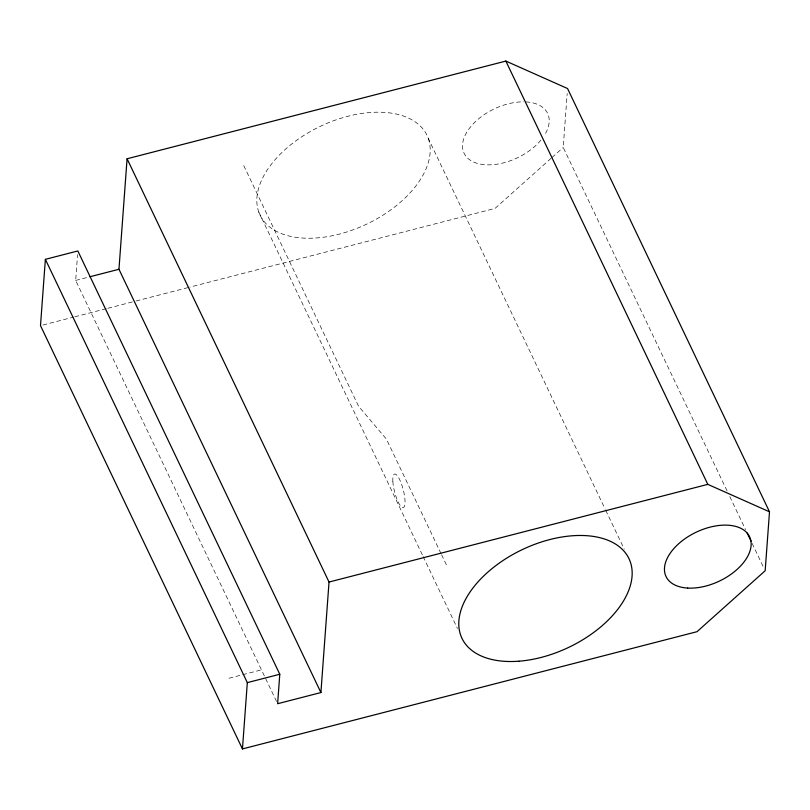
<?xml version="1.0" encoding="UTF-8"?>
<svg xmlns="http://www.w3.org/2000/svg" width="810" height="810" viewBox="0 0 810 810"><rect width="100%" height="100%" fill="white"/><g stroke="black" fill="none" stroke-linecap="round" stroke-linejoin="round"><path stroke-width="0.61" stroke-dasharray="4.05 3.04" d="M276.544 701.46L75.674 280.432L77.568 254.654M727.066 490.88L563.223 147.46L567.182 93.545M551.083 158.315L495.042 208.413L189.975 287.094M552.015 157.484L563.223 147.46M75.674 280.432L87.693 277.334M42.95 325.012L73.578 317.115M74.803 316.801L106.657 308.58M107.882 308.266L134.835 301.31M136.06 300.996L188.75 287.408M228.997 678.233L261.468 669.86M729.79 496.591L745.575 529.669M752.105 543.368L763.536 567.324M428.277 138.399A92.512 54.108 -25.5 0 1 316.933 237.927A92.512 54.108 -25.5 0 1 285.363 149.334A92.512 54.108 -25.5 0 1 428.277 138.399L605.192 509.196M605.728 510.33L624.237 549.129M441.045 553.605L386.41 439.091L358.597 406.296L243.415 164.896M441.582 554.739L446.988 566.079M258.775 212.038L422.628 555.457M423.164 556.602L457.458 628.479M525.933 101.908A46.261 27.054 -25.5 0 1 544.279 135.533M540.958 140.069A46.261 27.054 -25.5 0 1 482.861 164.521A46.261 27.054 -25.5 0 1 467.643 130.845A46.261 27.054 -25.5 0 1 523.675 101.837M392.86 481.423A17.344 4.455 75.5 0 0 402.631 507.617A17.344 4.455 75.5 0 0 401.274 483.438A17.344 4.455 75.5 0 0 392.86 481.423"/><path stroke-width="1.21" d="M45.37 259.342L40.5 325.64L242.453 748.926L696.995 631.699L765.177 570.746L769.5 511.809L567.547 88.533L505.855 61.074L127.079 158.77L118.959 269.274L320.912 692.55L277.627 703.718L279.784 674.254L77.841 250.968L45.37 259.342L247.323 682.628L242.453 748.926M320.912 692.55L329.032 582.046L127.079 158.77M90.102 276.716L118.959 269.274M329.032 582.046L707.808 484.36L769.5 511.809M247.323 682.628L279.784 674.254M747.205 533.091L751.022 541.08M505.855 61.074L707.808 484.36M518.886 661.203A92.512 54.108 -25.5 0 0 630.231 561.674A92.512 54.108 -25.5 0 0 487.316 572.609A92.512 54.108 -25.5 0 0 518.886 661.203M687.741 588.07A46.261 27.054 -25.5 0 0 751.123 542.801A46.261 27.054 -25.5 0 0 684.582 539.014A46.261 27.054 -25.5 0 0 687.741 588.07"/></g></svg>
